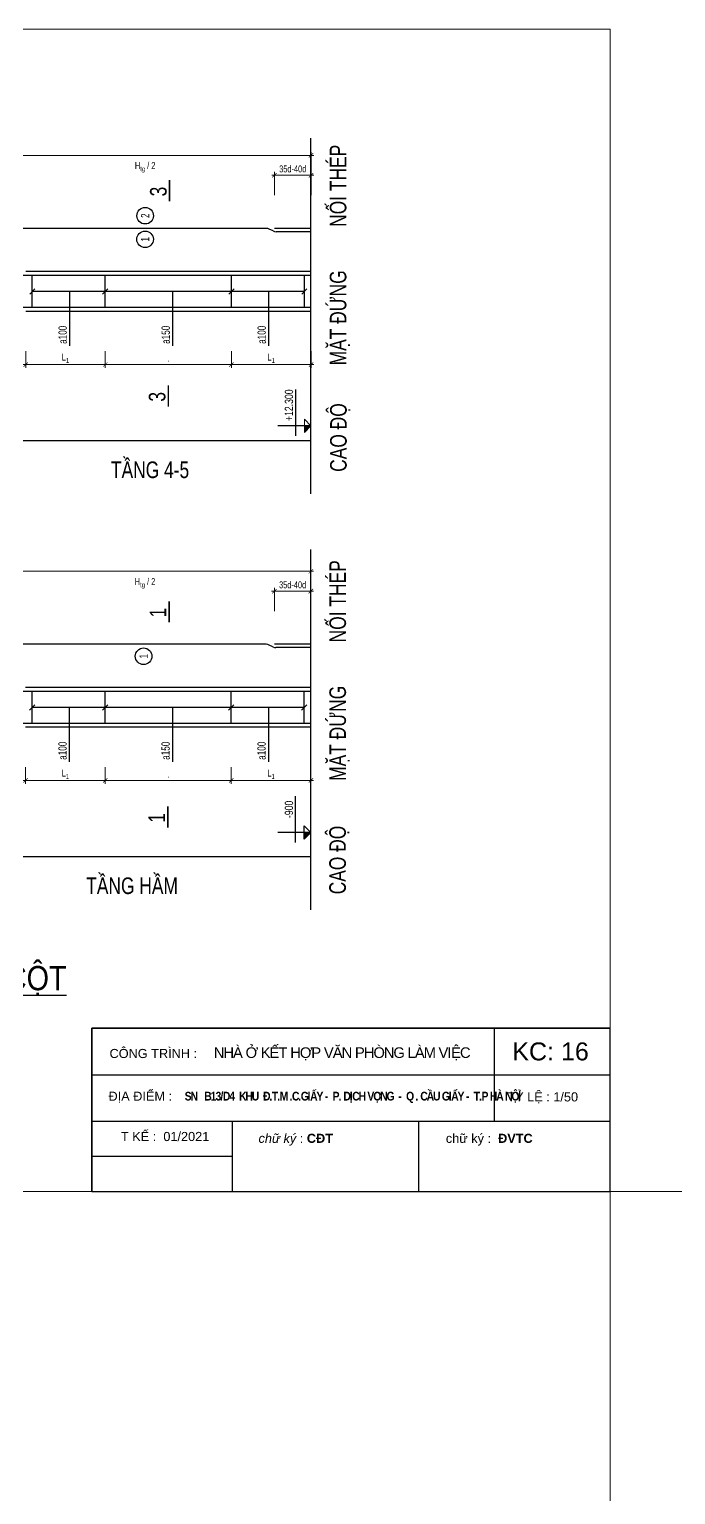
# Model space of a CAD drawing. Extents: x -165145 to 691808, y -202842 to 311040.
# Drawn here: x 656856 to 662702, y 172197 to 185438 of the extents above; entities that cross this region are included whole.
import ezdxf
from ezdxf.enums import TextEntityAlignment as Align

# ---------------------------------------------------------------- set-up
doc = ezdxf.new("R2010")
doc.units = 0
doc.header["$LTSCALE"] = 10
doc.header["$MEASUREMENT"] = 0
doc.linetypes.add('HIDDEN', pattern=[2.3807, 1.587, -0.7937])
doc.layers.get('0').update_dxf_attribs({"linetype": 'CONTINUOUS'})
doc.layers.get('Defpoints').update_dxf_attribs({"color": 5, "linetype": 'CONTINUOUS'})
for name, color, linetype in [('CHI', 1, 'CONTINUOUS'), ('HATCH', 179, 'CONTINUOUS'), ('KC_CHI', 1, 'CONTINUOUS'), ('KC_TEXT', 2, 'CONTINUOUS'), ('KCS_BORDER', 3, 'CONTINUOUS'), ('KCS_CHI', 1, 'CONTINUOUS'), ('KCS_DIM', 1, 'CONTINUOUS'), ('KCS_HATCH', 201, 'CONTINUOUS'), ('KCS_TEXT', 2, 'CONTINUOUS')]:
    doc.layers.add(name, color=color, linetype=linetype)
for name, color, linetype, lineweight in [('DIM', 8, 'CONTINUOUS', 13), ('GE_KC_NETKHUAT', 9, 'HIDDEN', 20), ('KHUNG', 9, 'CONTINUOUS', 13)]:
    doc.layers.add(name, color=color, linetype=linetype, lineweight=lineweight)
doc.styles.add('KC_BIGTEXT', font='arial.ttf', dxfattribs={"width": 0.7})
doc.styles.add('KC_SMTEXT', font='arial.ttf', dxfattribs={"width": 0.7})
doc.styles.add('KCS_BIGTEXT', font='arial.ttf', dxfattribs={"width": 0.75})
doc.styles.add('KCS_SMTEXT', font='arial.ttf', dxfattribs={"width": 0.7})
doc.styles.add('SMTEXT', font='arial.ttf', dxfattribs={"width": 0.7})
doc.dimstyles.new('KC_DIM25', dxfattribs={"dimtxt": 62.5, "dimasz": 40, "dimexe": 30, "dimexo": 0, "dimgap": 25, "dimtad": 1, "dimdec": 0, "dimzin": 13, "dimdsep": 46, "dimtxsty": 'KC_SMTEXT', "dimblk": 'ARCHTICK', "dimcen": 0, "dimdle": 25, "dimclrd": 1, "dimclre": 1, "dimclrt": 2, "dimadec": 0, "dimazin": 0, "dimtfac": 1, "dimtdec": 0, "dimtix": 1, "dimtmove": 2, "dimatfit": 3, "dimfxl": 1, "dimtolj": 1, "dimtzin": 13, "dimarcsym": 0})

# ---------------------------------------------------------------- blocks, each defined once
blk = doc.blocks.new('_ArchTick')
at = {"color": 0, "linetype": 'ByBlock', "const_width": 0.15}
blk.add_lwpolyline([(-0.5, -0.5), (0.5, 0.5)], dxfattribs=at)
blk = doc.blocks.new('*D622')
at = {"layer": 'Defpoints', "color": 0, "transparency": 16777216}
for p in [(1429990, -214577), (1430710, -214577), (1430710, -214697)]:
    blk.add_point(p, dxfattribs=at)
at = {"layer": 'KC_CHI', "color": 1, "lineweight": -2, "transparency": 16777216}
for p, q in [((1429990, -214577), (1429990, -214727)), ((1430710, -214577), (1430710, -214727)), ((1429965, -214697), (1430735, -214697))]:
    blk.add_line(p, q, dxfattribs=at)
at = {"layer": 'KC_CHI', "color": 1, "lineweight": -2, "transparency": 16777216, "xscale": 40, "yscale": 40, "zscale": 40, "rotation": 180}
blk.add_blockref('_ArchTick', (1429990, -214697), dxfattribs=at)
at = {"layer": 'KC_CHI', "color": 1, "lineweight": -2, "transparency": 16777216, "xscale": 40, "yscale": 40, "zscale": 40}
blk.add_blockref('_ArchTick', (1430710, -214697), dxfattribs=at)
at = {"layer": 'KC_CHI', "color": 2, "transparency": 16777216, "insert": (1430350, -214640), "char_height": 62.5, "attachment_point": 5, "style": 'KC_SMTEXT'}
blk.add_mtext('\\A1;L{\\H0.7x;\\S^ 1;}', dxfattribs=at)
blk = doc.blocks.new('*D623')
at = {"layer": 'Defpoints', "color": 0, "transparency": 16777216}
for p in [(1430710, -214577), (1431850, -214577), (1431850, -214697)]:
    blk.add_point(p, dxfattribs=at)
at = {"layer": 'KC_CHI', "color": 1, "lineweight": -2, "transparency": 16777216}
for p, q in [((1430710, -214577), (1430710, -214727)), ((1431850, -214577), (1431850, -214727)), ((1430685, -214697), (1431875, -214697))]:
    blk.add_line(p, q, dxfattribs=at)
at = {"layer": 'KC_CHI', "color": 1, "lineweight": -2, "transparency": 16777216, "xscale": 40, "yscale": 40, "zscale": 40, "rotation": 180}
blk.add_blockref('_ArchTick', (1430710, -214697), dxfattribs=at)
at = {"layer": 'KC_CHI', "color": 1, "lineweight": -2, "transparency": 16777216, "xscale": 40, "yscale": 40, "zscale": 40}
blk.add_blockref('_ArchTick', (1431850, -214697), dxfattribs=at)
at = {"layer": 'KC_CHI', "color": 2, "transparency": 16777216, "insert": (1431280, -214640), "char_height": 62.5, "attachment_point": 5, "style": 'KC_SMTEXT'}
blk.add_mtext('\\A1;.', dxfattribs=at)
blk = doc.blocks.new('*D624')
at = {"layer": 'Defpoints', "color": 0, "transparency": 16777216}
for p in [(1431850, -214577), (1432570, -214577), (1432570, -214697)]:
    blk.add_point(p, dxfattribs=at)
at = {"layer": 'KC_CHI', "color": 1, "lineweight": -2, "transparency": 16777216}
for p, q in [((1431850, -214577), (1431850, -214727)), ((1432570, -214577), (1432570, -214727)), ((1431825, -214697), (1432595, -214697))]:
    blk.add_line(p, q, dxfattribs=at)
at = {"layer": 'KC_CHI', "color": 1, "lineweight": -2, "transparency": 16777216, "xscale": 40, "yscale": 40, "zscale": 40, "rotation": 180}
blk.add_blockref('_ArchTick', (1431850, -214697), dxfattribs=at)
at = {"layer": 'KC_CHI', "color": 1, "lineweight": -2, "transparency": 16777216, "xscale": 40, "yscale": 40, "zscale": 40}
blk.add_blockref('_ArchTick', (1432570, -214697), dxfattribs=at)
at = {"layer": 'KC_CHI', "color": 2, "transparency": 16777216, "insert": (1432210, -214640), "char_height": 62.5, "attachment_point": 5, "style": 'KC_SMTEXT'}
blk.add_mtext('\\A1;L{\\H0.7x;\\S^ 1;}', dxfattribs=at)
blk = doc.blocks.new('*D580')
at = {"layer": 'Defpoints', "color": 0, "transparency": 16777216}
for p in [(1432240, -212987), (1432240, -213167), (1432570, -213167)]:
    blk.add_point(p, dxfattribs=at)
at = {"layer": 'KC_CHI', "color": 1, "lineweight": -2, "transparency": 16777216}
for p, q in [((1432595, -212987), (1432215, -212987)), ((1432240, -213167), (1432240, -212957)), ((1432570, -213167), (1432570, -212957))]:
    blk.add_line(p, q, dxfattribs=at)
at = {"layer": 'KC_CHI', "color": 1, "lineweight": -2, "transparency": 16777216, "xscale": 40, "yscale": 40, "zscale": 40, "rotation": 180}
blk.add_blockref('_ArchTick', (1432240, -212987), dxfattribs=at)
at = {"layer": 'KC_CHI', "color": 1, "lineweight": -2, "transparency": 16777216, "xscale": 40, "yscale": 40, "zscale": 40}
blk.add_blockref('_ArchTick', (1432570, -212987), dxfattribs=at)
at = {"layer": 'KC_CHI', "color": 2, "transparency": 16777216, "insert": (1432405, -212930), "char_height": 62.5, "attachment_point": 5, "style": 'KC_SMTEXT'}
blk.add_mtext('\\A1;35d-40d', dxfattribs=at)
blk = doc.blocks.new('*D581')
at = {"layer": 'Defpoints', "color": 0, "transparency": 16777216}
for p in [(1429570, -212807), (1429570, -213167), (1432570, -213167)]:
    blk.add_point(p, dxfattribs=at)
at = {"layer": 'KC_CHI', "color": 1, "lineweight": -2, "transparency": 16777216}
for p, q in [((1429570, -213167), (1429570, -212777)), ((1432570, -213167), (1432570, -212777)), ((1432595, -212807), (1429545, -212807))]:
    blk.add_line(p, q, dxfattribs=at)
at = {"layer": 'KC_CHI', "color": 1, "lineweight": -2, "transparency": 16777216, "xscale": 40, "yscale": 40, "zscale": 40, "rotation": 180}
blk.add_blockref('_ArchTick', (1429570, -212807), dxfattribs=at)
at = {"layer": 'KC_CHI', "color": 1, "lineweight": -2, "transparency": 16777216, "xscale": 40, "yscale": 40, "zscale": 40}
blk.add_blockref('_ArchTick', (1432570, -212807), dxfattribs=at)
at = {"layer": 'KC_CHI', "color": 2, "transparency": 16777216, "insert": (1431070, -212909), "char_height": 62.5, "attachment_point": 5, "style": 'KC_SMTEXT'}
blk.add_mtext('\\A1;H{\\H0.7x;\\S^ tg;} / 2', dxfattribs=at)
blk = doc.blocks.new('*D631')
at = {"layer": 'Defpoints', "color": 0, "transparency": 16777216}
for p in [(1429989, -218335), (1430709, -218335), (1430709, -218455)]:
    blk.add_point(p, dxfattribs=at)
at = {"layer": 'KC_CHI', "color": 1, "lineweight": -2, "transparency": 16777216}
for p, q in [((1429989, -218335), (1429989, -218485)), ((1430709, -218335), (1430709, -218485)), ((1429964, -218455), (1430734, -218455))]:
    blk.add_line(p, q, dxfattribs=at)
at = {"layer": 'KC_CHI', "color": 1, "lineweight": -2, "transparency": 16777216, "xscale": 40, "yscale": 40, "zscale": 40, "rotation": 180}
blk.add_blockref('_ArchTick', (1429989, -218455), dxfattribs=at)
at = {"layer": 'KC_CHI', "color": 1, "lineweight": -2, "transparency": 16777216, "xscale": 40, "yscale": 40, "zscale": 40}
blk.add_blockref('_ArchTick', (1430709, -218455), dxfattribs=at)
at = {"layer": 'KC_CHI', "color": 2, "transparency": 16777216, "insert": (1430349, -218399), "char_height": 62.5, "attachment_point": 5, "style": 'KC_SMTEXT'}
blk.add_mtext('\\A1;L{\\H0.7x;\\S^ 1;}', dxfattribs=at)
blk = doc.blocks.new('*D632')
at = {"layer": 'Defpoints', "color": 0, "transparency": 16777216}
for p in [(1430709, -218335), (1431849, -218335), (1431849, -218455)]:
    blk.add_point(p, dxfattribs=at)
at = {"layer": 'KC_CHI', "color": 1, "lineweight": -2, "transparency": 16777216}
for p, q in [((1430709, -218335), (1430709, -218485)), ((1431849, -218335), (1431849, -218485)), ((1430684, -218455), (1431874, -218455))]:
    blk.add_line(p, q, dxfattribs=at)
at = {"layer": 'KC_CHI', "color": 1, "lineweight": -2, "transparency": 16777216, "xscale": 40, "yscale": 40, "zscale": 40, "rotation": 180}
blk.add_blockref('_ArchTick', (1430709, -218455), dxfattribs=at)
at = {"layer": 'KC_CHI', "color": 1, "lineweight": -2, "transparency": 16777216, "xscale": 40, "yscale": 40, "zscale": 40}
blk.add_blockref('_ArchTick', (1431849, -218455), dxfattribs=at)
at = {"layer": 'KC_CHI', "color": 2, "transparency": 16777216, "insert": (1431279, -218399), "char_height": 62.5, "attachment_point": 5, "style": 'KC_SMTEXT'}
blk.add_mtext('\\A1;.', dxfattribs=at)
blk = doc.blocks.new('*D633')
at = {"layer": 'Defpoints', "color": 0, "transparency": 16777216}
for p in [(1431849, -218335), (1432569, -218335), (1432569, -218455)]:
    blk.add_point(p, dxfattribs=at)
at = {"layer": 'KC_CHI', "color": 1, "lineweight": -2, "transparency": 16777216}
for p, q in [((1431849, -218335), (1431849, -218485)), ((1432569, -218335), (1432569, -218485)), ((1431824, -218455), (1432594, -218455))]:
    blk.add_line(p, q, dxfattribs=at)
at = {"layer": 'KC_CHI', "color": 1, "lineweight": -2, "transparency": 16777216, "xscale": 40, "yscale": 40, "zscale": 40, "rotation": 180}
blk.add_blockref('_ArchTick', (1431849, -218455), dxfattribs=at)
at = {"layer": 'KC_CHI', "color": 1, "lineweight": -2, "transparency": 16777216, "xscale": 40, "yscale": 40, "zscale": 40}
blk.add_blockref('_ArchTick', (1432569, -218455), dxfattribs=at)
at = {"layer": 'KC_CHI', "color": 2, "transparency": 16777216, "insert": (1432209, -218399), "char_height": 62.5, "attachment_point": 5, "style": 'KC_SMTEXT'}
blk.add_mtext('\\A1;L{\\H0.7x;\\S^ 1;}', dxfattribs=at)
blk = doc.blocks.new('*D634')
at = {"layer": 'Defpoints', "color": 0, "transparency": 16777216}
for p in [(1432239, -216745), (1432239, -216925), (1432569, -216925)]:
    blk.add_point(p, dxfattribs=at)
at = {"layer": 'KC_CHI', "color": 1, "lineweight": -2, "transparency": 16777216}
for p, q in [((1432594, -216745), (1432214, -216745)), ((1432239, -216925), (1432239, -216715)), ((1432569, -216925), (1432569, -216715))]:
    blk.add_line(p, q, dxfattribs=at)
at = {"layer": 'KC_CHI', "color": 1, "lineweight": -2, "transparency": 16777216, "xscale": 40, "yscale": 40, "zscale": 40, "rotation": 180}
blk.add_blockref('_ArchTick', (1432239, -216745), dxfattribs=at)
at = {"layer": 'KC_CHI', "color": 1, "lineweight": -2, "transparency": 16777216, "xscale": 40, "yscale": 40, "zscale": 40}
blk.add_blockref('_ArchTick', (1432569, -216745), dxfattribs=at)
at = {"layer": 'KC_CHI', "color": 2, "transparency": 16777216, "insert": (1432404, -216688), "char_height": 62.5, "attachment_point": 5, "style": 'KC_SMTEXT'}
blk.add_mtext('\\A1;35d-40d', dxfattribs=at)
blk = doc.blocks.new('*D635')
at = {"layer": 'Defpoints', "color": 0, "transparency": 16777216}
for p in [(1429569, -216565), (1429569, -216925), (1432569, -216925)]:
    blk.add_point(p, dxfattribs=at)
at = {"layer": 'KC_CHI', "color": 1, "lineweight": -2, "transparency": 16777216}
for p, q in [((1432594, -216565), (1429544, -216565)), ((1429569, -216925), (1429569, -216535)), ((1432569, -216925), (1432569, -216535))]:
    blk.add_line(p, q, dxfattribs=at)
at = {"layer": 'KC_CHI', "color": 1, "lineweight": -2, "transparency": 16777216, "xscale": 40, "yscale": 40, "zscale": 40, "rotation": 180}
blk.add_blockref('_ArchTick', (1429569, -216565), dxfattribs=at)
at = {"layer": 'KC_CHI', "color": 1, "lineweight": -2, "transparency": 16777216, "xscale": 40, "yscale": 40, "zscale": 40}
blk.add_blockref('_ArchTick', (1432569, -216565), dxfattribs=at)
at = {"layer": 'KC_CHI', "color": 2, "transparency": 16777216, "insert": (1431069, -216668), "char_height": 62.5, "attachment_point": 5, "style": 'KC_SMTEXT'}
blk.add_mtext('\\A1;H{\\H0.7x;\\S^ tg;} / 2', dxfattribs=at)
blk = doc.blocks.new('COS_CD')
at = {"layer": 'KCS_HATCH'}
blk.add_hatch(color=256, dxfattribs=at).paths.add_polyline_path([(37.5, 50), (87.5, 0), (87.5, 50)])
at = {"layer": 'KCS_CHI'}
for p, q in [((0, 0), (175, 0)), ((37.5, 50), (137.5, 50)), ((87.5, 0), (37.5, 50)), ((87.5, 0), (87.5, 50)), ((87.5, 0), (137.5, 50))]:
    blk.add_line(p, q, dxfattribs=at)
blk = doc.blocks.new('A$Ccffc6bf1')
at = {"layer": 'HATCH'}
blk.add_hatch(color=256, dxfattribs=at).paths.add_polyline_path([(86335.5, 27856.3), (86395.5, 27916.3), (86335.5, 27916.3)])
at = {"layer": 'CHI'}
for q in [(86335.5, 27976.3), (86335.5, 27856.3)]:
    blk.add_line((86395.5, 27916.3), q, dxfattribs=at)
at = {"layer": 'DIM'}
for p, q in [((86335.5, 27856.3), (86335.5, 27976.3)), ((86395.5, 27811.3), (86395.5, 28021.3)), ((86395.5, 27916.3), (86335.5, 27916.3))]:
    blk.add_line(p, q, dxfattribs=at)
at = {"layer": 'KC_CHI', "color": 2, "ltscale": 0.05}
for p, q in [((86395.5, 27301.3), (86395.5, 30515.5)), ((86395.5, 27781.3), (77298.9, 27781.3)), ((86394.5, 23542.9), (86394.5, 26798.5)), ((86394.5, 24022.9), (77274.5, 24022.9))]:
    blk.add_line(p, q, dxfattribs=at)
at = {"layer": 'KC_CHI', "color": 4}
for p, q in [((85991.3, 29701.3), (83395.5, 29701.3)), ((86052.8, 29677.6), (86018.2, 29695)), ((86395.5, 29701.3), (86065.5, 29701.3)), ((86395.5, 29671.3), (86079.7, 29671.3)), ((86395.5, 29275.3), (83395.5, 29275.3)), ((83875.5, 28987.3), (83875.5, 29275.3)), ((84535.5, 28987.3), (84535.5, 29275.3)), ((85675.5, 28987.3), (85675.5, 29275.3)), ((86335.5, 28987.3), (86335.5, 29275.3)), ((86395.5, 28987.3), (83395.5, 28987.3)), ((85990.3, 25942.9), (83394.5, 25942.9)), ((86051.8, 25919.2), (86017.2, 25936.6)), ((86394.5, 25942.9), (86064.5, 25942.9)), ((86394.5, 25912.9), (86078.7, 25912.9)), ((86394.5, 25516.9), (83394.5, 25516.9)), ((83874.5, 25228.9), (83874.5, 25516.9)), ((84534.5, 25228.9), (84534.5, 25516.9)), ((85674.5, 25228.9), (85674.5, 25516.9)), ((86334.5, 25228.9), (86334.5, 25516.9)), ((86394.5, 25228.9), (83394.5, 25228.9))]:
    blk.add_line(p, q, dxfattribs=at)
at = {"layer": 'KC_CHI', "color": 3}
for p, q in [((86395.5, 29311.3), (83815.5, 29311.3)), ((83851.5, 29107.3), (83899.5, 29155.3)), ((84511.5, 29107.3), (84559.5, 29155.3)), ((85651.5, 29107.3), (85699.5, 29155.3)), ((86311.5, 29107.3), (86359.5, 29155.3)), ((86395.5, 28951.3), (83815.5, 28951.3)), ((86394.5, 25552.9), (83814.5, 25552.9)), ((83850.5, 25348.9), (83898.5, 25396.9)), ((84510.5, 25348.9), (84558.5, 25396.9)), ((85650.5, 25348.9), (85698.5, 25396.9)), ((86310.5, 25348.9), (86358.5, 25396.9)), ((86394.5, 25192.9), (83814.5, 25192.9))]:
    blk.add_line(p, q, dxfattribs=at)
at = {"layer": 'KC_CHI'}
for p, q in [((86335.5, 29131.3), (83875.5, 29131.3)), ((84211, 29131.3), (84211, 28640.2)), ((85143.1, 29131.3), (85143.1, 28640.2)), ((86011, 29131.3), (86011, 28640.2)), ((86334.5, 25372.9), (83874.5, 25372.9)), ((84210, 25372.9), (84210, 24881.8)), ((85142.1, 25372.9), (85142.1, 24881.8)), ((86010, 25372.9), (86010, 24881.8))]:
    blk.add_line(p, q, dxfattribs=at)
at = {"layer": 'KC_CHI', "ltscale": 0.05}
for p, q in [((86257.5, 27826.3), (86257.5, 28246.3)), ((86395.5, 27916.3), (86095.5, 27916.3)), ((86256.5, 24151.3), (86256.5, 24571.3)), ((86394.5, 24241.3), (86094.5, 24241.3))]:
    blk.add_line(p, q, dxfattribs=at)
at = {"layer": 'KC_CHI'}
for centre in [(84896.1, 29815.9), (84895.5, 29602.3), (84881.9, 25834.9)]:
    blk.add_circle(centre, 75, dxfattribs=at)
at = {"layer": 'KC_CHI', "color": 4}
for centre, start, end in [((85991.3, 29641.3), 63.43495, 90), ((86079.7, 29731.3), 243.43495, 270), ((85990.3, 25882.9), 63.43495, 90), ((86078.7, 25972.9), 243.43495, 270)]:
    blk.add_arc(centre, 60, start, end, dxfattribs=at)
at = {"layer": 'KC_TEXT', "color": 4, "ltscale": 0.05}
for p, q in [((85118.7, 29946.7), (85118.7, 30135.7)), ((85107.9, 28092.1), (85107.9, 28281.1)), ((85115.3, 26142.1), (85115.3, 26331.1)), ((85104.5, 24287.5), (85104.5, 24476.5))]:
    blk.add_line(p, q, dxfattribs=at)
at = {"layer": 'KCS_BORDER', "ltscale": 0.05}
for p, q in [((84414.9, 21000), (84414.9, 22473.1)), ((84414.9, 22473.1), (89100, 22473.1))]:
    blk.add_line(p, q, dxfattribs=at)
blk.add_lwpolyline([(89100, 22473.1), (84414.9, 22473.1), (84414.9, 21000), (89100, 21000)], close=True, dxfattribs=at)
at = {"layer": 'KCS_DIM', "ltscale": 0.05}
for p, q in [((88052.6, 22473.1), (88052.6, 21635.2)), ((84414.9, 22054.1), (89100, 22054.1)), ((84414.9, 21635.2), (89100, 21635.2)), ((85686.7, 21000), (85686.7, 21635.2)), ((87370, 21000), (87370, 21635.2)), ((84414.9, 21318.7), (85686.7, 21318.7))]:
    blk.add_line(p, q, dxfattribs=at)
at = {"layer": 'KCS_TEXT', "ltscale": 0.05}
for p, q in [((85116.3, 29946.7), (85116.3, 30135.7)), ((85105.5, 28092.1), (85105.5, 28281.1)), ((85112.9, 26142.1), (85112.9, 26331.1)), ((85102.1, 24287.5), (85102.1, 24476.5))]:
    blk.add_line(p, q, dxfattribs=at)
at = {"layer": 'KHUNG', "color": 7}
for points in [[(74250, 21000), (89100, 21000), (89100, 31500), (74250, 31500)], [(59400, 0), (89100, 0), (89100, 21000), (59400, 21000)], [(89100, 0), (118800, 0), (118800, 21000), (89100, 21000)]]:
    blk.add_lwpolyline(points, close=True, dxfattribs=at)
at = {"layer": 'KC_CHI', "xscale": 1.2, "yscale": 1.2, "zscale": 1.2, "rotation": 89.99999999999991}
blk.add_blockref('COS_CD', (86394.5, 24136.3), dxfattribs=at)
at = {"layer": 'KC_CHI', "color": 2, "style": 'KC_SMTEXT', "width": 0.7}
for s, p in [('2', (84896.1, 29815.9)), ('1', (84895.5, 29602.3)), ('1', (84881.9, 25834.9))]:
    blk.add_text(s, height=75, rotation=90, dxfattribs=at).set_placement(p, align=Align.MIDDLE_CENTER)
for s, p in [('a100', (84187, 28658.2)), ('a150', (85119.1, 28658.2)), ('a100', (85987, 28658.2)), ('a100', (84186, 24899.8)), ('a150', (85118.1, 24899.8)), ('a100', (85986, 24899.8))]:
    blk.add_text(s, height=75, rotation=90, dxfattribs=at).set_placement(p)
at = {"layer": 'KC_CHI', "color": 2, "ltscale": 0.05, "style": 'KC_SMTEXT', "width": 0.75}
for s, p in [('+12.300', (86233.5, 28246.3)), ('-900', (86233.5, 24530))]:
    blk.add_text(s, height=75, rotation=90, dxfattribs=at).set_placement(p, align=Align.RIGHT)
at = {"layer": 'KC_TEXT', "color": 4, "ltscale": 0.05, "style": 'KC_BIGTEXT', "width": 0.75}
for s, p in [('NỐI THÉP ', (86715.3, 30107.6)), ('3', (85089.9, 30034.1)), ('MẶT ĐỨNG ', (86715.3, 28914.8)), ('3', (85079.1, 28179.5)), ('CAO ĐỘ', (86718.3, 27811.3)), ('CAO ĐỘ', (86718.3, 27811.3)), ('NỐI THÉP ', (86711.9, 26353.4)), ('1', (85086.5, 26229.5)), ('MẶT ĐỨNG ', (86711.9, 25160.6)), ('1', (85075.7, 24374.9)), ('CAO ĐỘ', (86710.7, 23993.9)), ('CAO ĐỘ', (86710.7, 23993.9))]:
    blk.add_text(s, height=150, rotation=90, dxfattribs=at).set_placement(p, align=Align.CENTER)
for s, p in [('TẦNG 4-5', (84940.3, 27444.9)), ('TẦNG HẦM ', (84799.6, 23686.5))]:
    blk.add_text(s, height=150, dxfattribs=at).set_placement(p, align=Align.CENTER)
at = {"layer": 'KCS_DIM', "ltscale": 0.05, "attachment_point": 1}
for s, insert, char_height, width, style in [('{\\W1;CÔNG TRÌNH :}', (84573.8, 22286.9), 82.294, 2512.952, 'KCS_SMTEXT'), ('{\\W1;\\T0.9;NHÀ Ở KẾT HỢP VĂN PHÒNG LÀM VIỆC}', (85516.2, 22301.3), 95.76, 2548.399, 'KCS_SMTEXT'), ('{\\W1;KC: 16}', (88216.1, 22345.6), 162.094, 3593.992, 'KCS_SMTEXT'), ('{\\W1;ĐỊA ĐIỂM :}', (84564.4, 21900.9), 82.294, 2512.952, 'KCS_SMTEXT'), ('{\\fArial|b1|i0|c0|p34;\\W0.85;\\T0.75; SN   B13/D4  KHU  Đ.T.M .C.GIẤY -  P. DỊCH VỌNG  -  Q . CẦU GIẤY -  T.P HÀ NỘI}', (85231.1, 21899.9), 79.008, 2926.145, 'SMTEXT'), ('{\\W1;TỶ LỆ : 1/50}', (88171.9, 21894.9), 82.294, 2512.952, 'KCS_SMTEXT'), ('{\\W1;T KẾ :  01/2021}', (84677.1, 21536.9), 82.294, 2512.952, 'KCS_SMTEXT'), ('{\\fArial|b0|i1|c0|p34;\\W1;chữ ký\\fArial|b0|i0|c0|p34; : \\fArial|b1|i0|c0|p34;CĐT}', (85921.2, 21520.4), 82.294, 2512.952, 'KCS_SMTEXT'), ('{\\W1;chữ ký :  \\fArial|b1|i0|c0|p34;ĐVTC}', (87615, 21520.4), 82.294, 2512.952, 'KCS_SMTEXT')]:
    blk.add_mtext(s, dxfattribs=dict(at, insert=insert, char_height=char_height, width=width, style=style))
at = {"layer": 'KCS_TEXT', "color": 4, "ltscale": 0.05, "style": 'KCS_BIGTEXT', "width": 0.85}
blk.add_text('%%U CHI TIẾT MẶT ĐỨNG THÉP CỘT', height=219.12, dxfattribs=at).set_placement((82166.5, 22817.3), align=Align.CENTER)
at = {"layer": 'KC_CHI'}
for base, p1, p2, picture, middle in [((83395.5, 30361.3), (86395.5, 30001.3), (83395.5, 30001.3), '*D581', (84895.5, 30258.5)), ((83394.5, 26602.9), (86394.5, 26242.9), (83394.5, 26242.9), '*D635', (84894.5, 26500.1))]:
    dim = blk.add_linear_dim(base=base, p1=p1, p2=p2, angle=180, text='H{\\H0.7x;\\S^ tg;} / 2', dimstyle='KC_DIM25', dxfattribs=at)
    dim.commit()
    dim.dimension.update_dxf_attribs({"geometry": picture, "text_midpoint": middle, "dimtype": 128, "insert": (-1346174.3, 243168)})
for base, p1, p2, text, picture, middle in [((86065.5, 30181.3), (86395.5, 30001.3), (86065.5, 30001.3), '35d-40d', '*D580', (86230.5, 30238.2)), ((84535.5, 28471.3), (83815.5, 28591.3), (84535.5, 28591.3), 'L{\\H0.7x;\\S^ 1;}', '*D622', (84175.5, 28527.6)), ((85675.5, 28471.3), (84535.5, 28591.3), (85675.5, 28591.3), '.', '*D623', (85105.5, 28527.6)), ((86395.5, 28471.3), (85675.5, 28591.3), (86395.5, 28591.3), 'L{\\H0.7x;\\S^ 1;}', '*D624', (86035.5, 28527.6)), ((86064.5, 26422.9), (86394.5, 26242.9), (86064.5, 26242.9), '35d-40d', '*D634', (86229.5, 26479.8)), ((84534.5, 24712.9), (83814.5, 24832.9), (84534.5, 24832.9), 'L{\\H0.7x;\\S^ 1;}', '*D631', (84174.5, 24769.2)), ((85674.5, 24712.9), (84534.5, 24832.9), (85674.5, 24832.9), '.', '*D632', (85104.5, 24769.2)), ((86394.5, 24712.9), (85674.5, 24832.9), (86394.5, 24832.9), 'L{\\H0.7x;\\S^ 1;}', '*D633', (86034.5, 24769.2))]:
    dim = blk.add_linear_dim(base=base, p1=p1, p2=p2, angle=180, text=text, dimstyle='KC_DIM25', dxfattribs=at)
    dim.commit()
    dim.dimension.update_dxf_attribs({"geometry": picture, "text_midpoint": middle, "insert": (-1346174.3, 243168)})

msp = doc.modelspace()

# ---------------------------------------------------------------- block references
at = {"layer": 'GE_KC_NETKHUAT'}
msp.add_blockref('A$Ccffc6bf1', (573008.10219, 153937.66595), dxfattribs=at)

doc.saveas('drawing.dxf')
